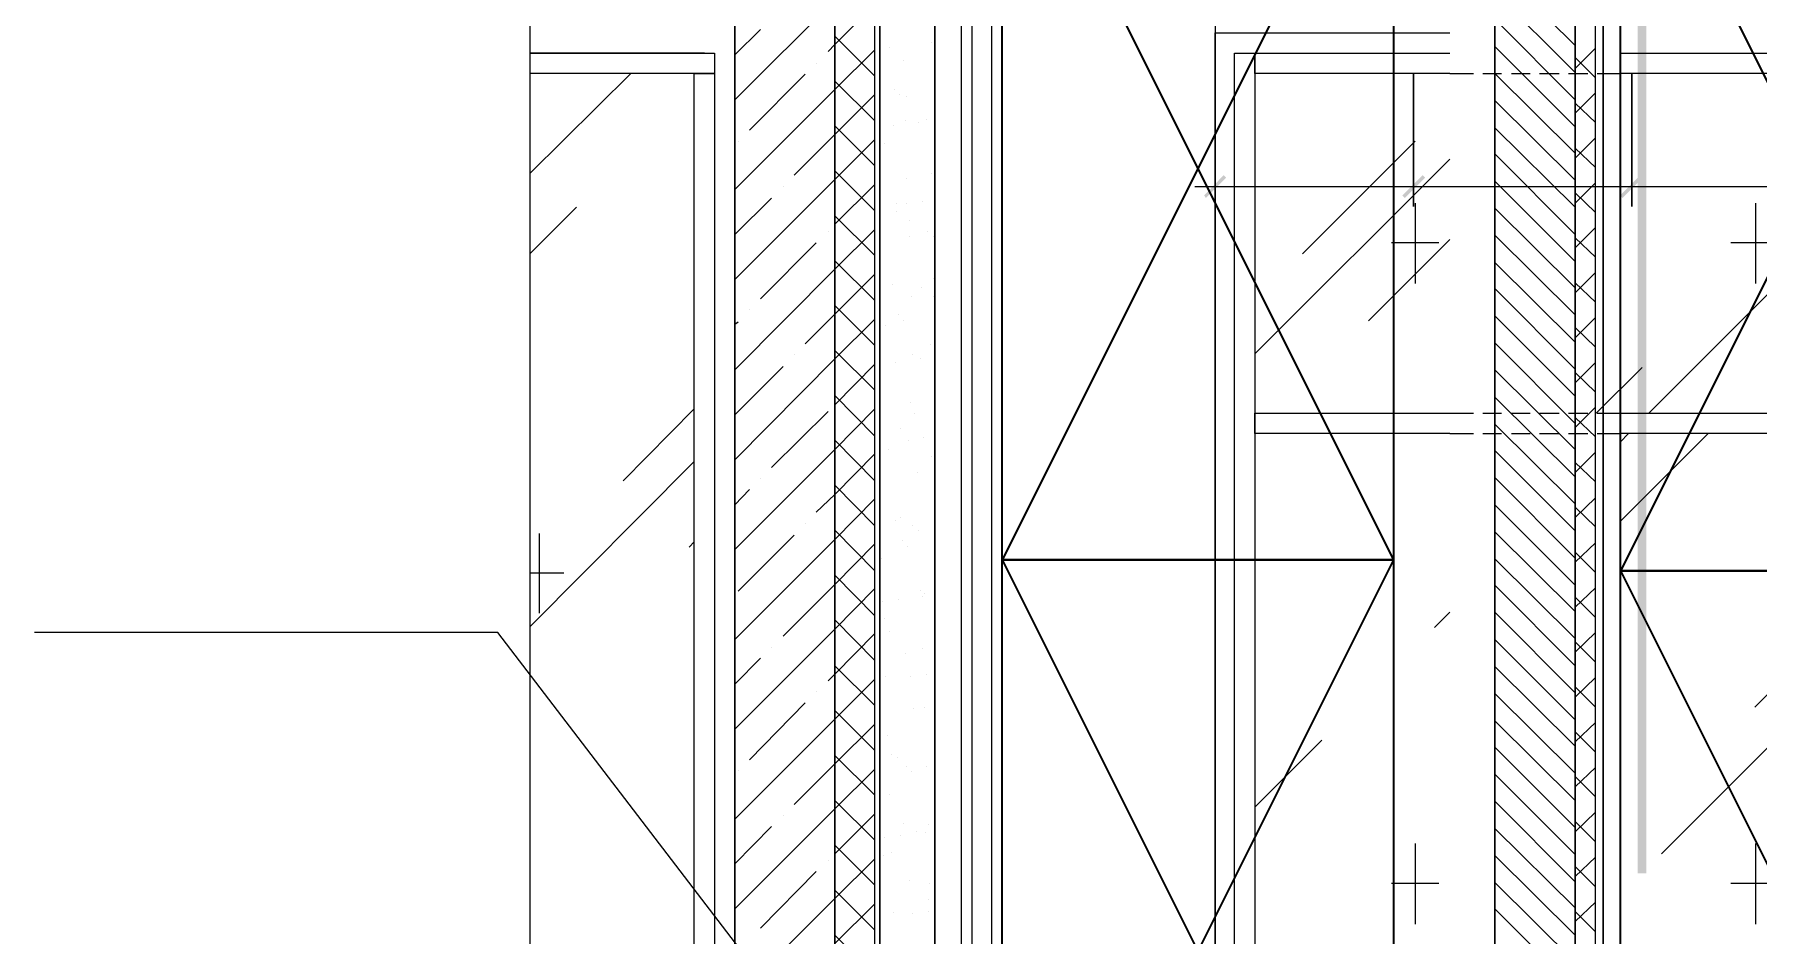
# Model space of a CAD drawing. Header units: millimetres. Extents: x -356862 to 418287, y 0 to 839748.
# Drawn here: x 370701 to 375108, y 769862 to 772164 of the extents above; entities that cross this region are included whole.
import ezdxf

# ---------------------------------------------------------------- set-up
doc = ezdxf.new("R2010")
doc.units = ezdxf.units.MM
doc.layers.add('PDF _Геометрия', color=7, linetype='Continuous', true_color=0xbababa)
doc.layers.add('PDF _Сплошная заливка', color=7, linetype='Continuous', true_color=0xf50000)

msp = doc.modelspace()

# ---------------------------------------------------------------- linework, layer by layer
at = {"color": 1, "lineweight": 35}
for points in [[(373174.3614, 770821.5881), (373174.3614, 772821.5881), (374174.3614, 772821.5881), (374174.3614, 770821.5881), (373174.3614, 770821.5881)], [(373174.3614, 772821.5881), (374174.3614, 770821.5881)], [(374174.3614, 772821.5881), (373174.3614, 770821.5881)], [(374755.3138, 770793.4438), (374755.3138, 772793.4438), (375755.3138, 772793.4438), (375755.3138, 770793.4438), (374755.3138, 770793.4438)], [(374755.3138, 772793.4438), (375755.3138, 770793.4438)], [(375755.3138, 772793.4438), (374755.3138, 770793.4438)], [(373174.3614, 768821.5881), (373174.3614, 770821.5881), (374174.3614, 770821.5881), (374174.3614, 768821.5881), (373174.3614, 768821.5881)], [(373174.3614, 770821.5881), (374174.3614, 768821.5881)], [(374174.3614, 770821.5881), (373174.3614, 768821.5881)], [(374755.3138, 768793.4438), (374755.3138, 770793.4438), (375755.3138, 770793.4438), (375755.3138, 768793.4438), (374755.3138, 768793.4438)], [(374755.3138, 770793.4438), (375755.3138, 768793.4438)]]:
    msp.add_lwpolyline(points, dxfattribs=at)
at = {"layer": 'PDF _Геометрия', "color": 7, "lineweight": 5}
for points in [[(371967.4412, 777847.0944), (371967.4412, 777758.3315), (371967.4412, 773159.981), (371818.0598, 773123.1769), (372114.6577, 773049.5687), (371967.4412, 773012.7645), (371967.4412, 768414.414), (371967.4412, 768325.6511)], [(373718.8845, 768793.28), (373718.8845, 769405.9604), (373718.8845, 772168.4346), (374318.5752, 772168.4346)]]:
    msp.add_lwpolyline(points, dxfattribs=at)
at = {"layer": 'PDF _Геометрия', "color": 7, "lineweight": 30}
for points in [[(379139.9154, 768659.0532), (372746.8227, 768659.0532), (372746.8227, 772761.6305), (372746.8227, 773006.2697), (372746.8227, 777056.8882), (378628.9876, 777056.8882)], [(374433.3175, 773006.2697), (374433.3175, 777056.8882), (374638.9876, 777056.8882), (374638.9876, 768793.28), (374433.3175, 768793.28), (374433.3175, 777056.8882)], [(371967.4412, 772761.6305), (372491.3587, 772761.6305), (372491.3587, 768659.0532), (371967.4412, 768659.0532)]]:
    msp.add_lwpolyline(points, dxfattribs=at)
at = {"layer": 'PDF _Геометрия', "color": 171, "lineweight": 20, "true_color": 0x7f7fff}
for points in [[(372746.8227, 768793.28), (372848.5752, 768793.28), (372848.5752, 777056.8882), (372746.8227, 777056.8882)], [(373002.2866, 777056.8882), (373718.8845, 777056.8882), (373718.8845, 768793.28), (373002.2866, 768793.28)]]:
    msp.add_lwpolyline(points, close=True, dxfattribs=at)
at = {"layer": 'PDF _Геометрия', "color": 171, "lineweight": 30, "true_color": 0x7f7fff}
msp.add_lwpolyline([(372746.8227, 777056.8882), (372861.5649, 777056.8882), (372861.5649, 768793.28), (372746.8227, 768793.28)], dxfattribs=at)
at = {"layer": 'PDF _Геометрия', "color": 24, "lineweight": 18, "true_color": 0xa12502}
msp.add_lwpolyline([(372861.5649, 768793.28), (373002.2866, 768793.28), (373002.2866, 777056.8882), (372861.5649, 777056.8882)], close=True, dxfattribs=at)
at = {"layer": 'PDF _Геометрия', "color": 8, "lineweight": 25, "true_color": 0x767676}
msp.add_lwpolyline([(372861.5649, 768793.28), (373002.2866, 768793.28), (373002.2866, 777056.8882), (372861.5649, 777056.8882)], close=True, dxfattribs=at)
at = {"layer": 'PDF _Геометрия', "color": 7, "lineweight": 9}
for points in [[(373002.2866, 777056.8882), (373002.2866, 768793.28)], [(374318.5752, 772064.5171), (374379.1938, 772064.5171)], [(374403.0082, 772064.5171), (374450.6371, 772064.5171)], [(374476.6165, 772064.5171), (374524.2453, 772064.5171)], [(374548.0598, 772064.5171), (374597.8536, 772064.5171)], [(374621.668, 772064.5171), (374671.4618, 772064.5171)], [(374695.2763, 772064.5171), (374753.7299, 772064.5171)], [(374318.5752, 771196.3728), (374379.1938, 771196.3728)], [(374403.0082, 771196.3728), (374450.6371, 771196.3728)], [(374476.6165, 771196.3728), (374524.2453, 771196.3728)], [(374548.0598, 771196.3728), (374597.8536, 771196.3728)], [(374621.668, 771196.3728), (374671.4618, 771196.3728)], [(374695.2763, 771196.3728), (374753.7299, 771196.3728)], [(374318.5752, 771144.414), (374379.1938, 771144.414)], [(374403.0082, 771144.414), (374450.6371, 771144.414)], [(374476.6165, 771144.414), (374524.2453, 771144.414)], [(374548.0598, 771144.414), (374597.8536, 771144.414)], [(374621.668, 771144.414), (374671.4618, 771144.414)], [(374695.2763, 771144.414), (374753.7299, 771144.414)]]:
    msp.add_lwpolyline(points, dxfattribs=at)
at = {"layer": 'PDF _Геометрия', "color": 8, "lineweight": 5, "true_color": 0x808080}
for points in [[(373069.4, 777056.8882), (373069.4, 769046.579), (373069.4, 769018.4346), (373069.4, 768988.1254), (373071.5649, 768988.1254), (373071.5649, 768990.2903), (373071.5649, 768992.4553), (373071.5649, 768994.6202), (373071.5649, 768996.7852), (373071.5649, 768998.9501), (373071.5649, 769001.1151), (373071.5649, 769003.28), (373071.5649, 769005.445), (373071.5649, 769007.6099), (373071.5649, 769009.7748), (373071.5649, 769011.9398), (373071.5649, 769014.1047), (373071.5649, 769016.2697), (373071.5649, 769018.4346)], [(373097.5443, 769018.4346), (373097.5443, 769046.579), (373097.5443, 777056.8882)], [(373147.3381, 777056.8882), (373147.3381, 769055.2388), (373147.3381, 769024.9295)]]:
    msp.add_lwpolyline(points, dxfattribs=at)
at = {"layer": 'PDF _Геометрия', "color": 92, "lineweight": 30, "true_color": 0x00b800}
msp.add_lwpolyline([(374595.6886, 777056.8882), (374710.4309, 777056.8882), (374710.4309, 768793.28), (374595.6886, 768793.28)], dxfattribs=at)
at = {"layer": 'PDF _Геометрия', "color": 92, "lineweight": 5, "true_color": 0x00b800}
msp.add_lwpolyline([(374638.9876, 768793.28), (374690.9464, 768793.28), (374690.9464, 777056.8882), (374638.9876, 777056.8882)], close=True, dxfattribs=at)
at = {"layer": 'PDF _Геометрия', "lineweight": 5}
for points in [[(374638.9876, 772135.9604), (374433.3175, 772339.4656)], [(372491.3587, 771997.4037), (372746.8227, 772252.8676)], [(374638.9876, 772066.6821), (374433.3175, 772272.3522)], [(374638.9876, 771997.4037), (374433.3175, 772203.0738)], [(372491.3587, 772112.146), (372556.3072, 772177.0944)], [(372729.5031, 772120.8058), (372746.8227, 772138.1254)], [(374638.9876, 771928.1254), (374433.3175, 772133.7955)], [(372699.1938, 772090.4965), (372699.1938, 772090.4965)], [(374638.9876, 771861.012), (374433.3175, 772064.5171)], [(372491.3587, 771767.9192), (372746.8227, 772023.3831)], [(372528.1629, 771919.4656), (372671.0495, 772062.3522)], [(374638.9876, 771791.7336), (374433.3175, 771995.2388)], [(372500.0185, 771891.3212), (372500.0185, 771891.3212)], [(372642.9051, 771804.7233), (372746.8227, 771908.6408)], [(374638.9876, 771722.4553), (374433.3175, 771925.9604)], [(374638.9876, 771653.1769), (374433.3175, 771858.847)], [(372491.3587, 771538.4346), (372746.8227, 771793.8986)], [(372614.7608, 771776.579), (372614.7608, 771776.579)], [(374638.9876, 771583.8986), (374433.3175, 771789.5687)], [(372491.3587, 771653.1769), (372584.4515, 771746.2697)], [(374638.9876, 771516.7852), (374433.3175, 771720.2903)], [(372556.3072, 771488.6408), (372699.1938, 771631.5274)], [(372729.5031, 771659.6718), (372729.5031, 771659.6718)], [(374638.9876, 771447.5068), (374433.3175, 771651.012)], [(374638.9876, 771378.2285), (374433.3175, 771581.7336)], [(372491.3587, 771306.7852), (372746.8227, 771564.414)], [(374638.9876, 771308.9501), (374433.3175, 771514.6202)], [(372528.1629, 771460.4965), (372528.1629, 771460.4965)], [(372671.0495, 771373.8986), (372746.8227, 771449.6718)], [(372491.3587, 771423.6924), (372500.0185, 771430.1872)], [(374638.9876, 771239.6718), (374433.3175, 771445.3419)], [(374638.9876, 771170.3934), (374433.3175, 771376.0635)], [(372491.3587, 771077.3006), (372746.8227, 771334.9295)], [(372491.3587, 771192.0429), (372614.7608, 771315.445)], [(372642.9051, 771345.7542), (372642.9051, 771345.7542)], [(374638.9876, 771103.28), (374433.3175, 771306.7852)], [(374638.9876, 771034.0017), (374433.3175, 771237.5068)], [(372584.4515, 771057.8161), (372729.5031, 771200.7027)], [(374638.9876, 770964.7233), (374433.3175, 771168.2285)], [(372491.3587, 770847.8161), (372746.8227, 771103.28)], [(374638.9876, 770895.445), (374433.3175, 771101.1151)], [(372556.3072, 771029.6718), (372556.3072, 771029.6718)], [(374638.9876, 770826.1666), (374433.3175, 771031.8367)], [(372491.3587, 770962.5584), (372528.1629, 771001.5274)], [(372699.1938, 770943.0738), (372746.8227, 770988.5377)], [(374638.9876, 770756.8882), (374433.3175, 770962.5584)], [(372491.3587, 770618.3315), (372746.8227, 770873.7955)], [(372500.0185, 770741.7336), (372642.9051, 770884.6202)], [(372671.0495, 770914.9295), (372671.0495, 770914.9295)], [(374638.9876, 770689.7748), (374433.3175, 770893.28)], [(374638.9876, 770620.4965), (374433.3175, 770824.0017)], [(372614.7608, 770626.9913), (372746.8227, 770759.0532)], [(374638.9876, 770551.2181), (374433.3175, 770756.8882)], [(374638.9876, 770481.9398), (374433.3175, 770687.6099)], [(372491.3587, 770388.847), (372746.8227, 770644.3109)], [(374638.9876, 770412.6614), (374433.3175, 770618.3315)], [(372491.3587, 770503.5893), (372556.3072, 770570.7027)], [(372584.4515, 770598.847), (372584.4515, 770598.847)], [(372729.5031, 770512.2491), (372746.8227, 770529.5687)], [(374638.9876, 770345.548), (374433.3175, 770549.0532)], [(372699.1938, 770484.1047), (372699.1938, 770484.1047)], [(374638.9876, 770276.2697), (374433.3175, 770479.7748)], [(372528.1629, 770310.9089), (372671.0495, 770455.9604)], [(372491.3587, 770159.3625), (372746.8227, 770414.8264)], [(374638.9876, 770206.9913), (374433.3175, 770410.4965)], [(374638.9876, 770137.713), (374433.3175, 770343.3831)], [(372500.0185, 770282.7645), (372500.0185, 770282.7645)], [(372642.9051, 770196.1666), (372746.8227, 770300.0841)], [(374638.9876, 770068.4346), (374433.3175, 770274.1047)], [(372491.3587, 769929.8779), (372746.8227, 770185.3419)], [(374638.9876, 769999.1563), (374433.3175, 770204.8264)], [(372491.3587, 770044.6202), (372584.4515, 770139.8779)], [(372614.7608, 770168.0223), (372614.7608, 770168.0223)], [(374638.9876, 769932.0429), (374433.3175, 770135.548)], [(372729.5031, 770053.28), (372729.5031, 770053.28)], [(374638.9876, 769862.7645), (374433.3175, 770066.2697)], [(372556.3072, 769880.0841), (372699.1938, 770025.1357)], [(374638.9876, 769793.4862), (374433.3175, 769996.9913)], [(372491.3587, 769700.3934), (372746.8227, 769955.8573)], [(374638.9876, 769724.2078), (374433.3175, 769929.8779)]]:
    msp.add_lwpolyline(points, dxfattribs=at)
at = {"layer": 'PDF _Геометрия', "color": 8, "lineweight": 25, "true_color": 0x767676}
for points in [[(374433.3175, 772073.1769), (374433.3175, 772315.6511)], [(374638.9876, 772315.6511), (374638.9876, 772073.1769)], [(374433.3175, 771707.3006), (374433.3175, 771949.7748)], [(374638.9876, 771949.7748), (374638.9876, 771707.3006)], [(374433.3175, 771341.4243), (374433.3175, 771586.0635)], [(374638.9876, 771586.0635), (374638.9876, 771341.4243)], [(374433.3175, 770975.548), (374433.3175, 771220.1872)], [(374638.9876, 771220.1872), (374638.9876, 770975.548)], [(374433.3175, 770609.6718), (374433.3175, 770854.3109)], [(374638.9876, 770854.3109), (374638.9876, 770609.6718)], [(374433.3175, 770245.9604), (374433.3175, 770488.4346)], [(374638.9876, 770488.4346), (374638.9876, 770245.9604)], [(374433.3175, 769880.0841), (374433.3175, 770122.5584)], [(374638.9876, 770122.5584), (374638.9876, 769880.0841)]]:
    msp.add_lwpolyline(points, dxfattribs=at)
at = {"layer": 'PDF _Геометрия', "color": 171, "lineweight": 20, "true_color": 0x7f7fff}
for points in [[(372746.8227, 772138.1254), (372848.5752, 772239.8779)], [(372848.5752, 772058.0223), (372746.8227, 772159.7748)], [(372746.8227, 772023.3831), (372848.5752, 772125.1357)], [(372848.5752, 771943.28), (372746.8227, 772045.0326)], [(372746.8227, 771908.6408), (372848.5752, 772010.3934)], [(372848.5752, 771828.5377), (372746.8227, 771930.2903)], [(372746.8227, 771793.8986), (372848.5752, 771895.6511)], [(372848.5752, 771713.7955), (372746.8227, 771815.548)], [(372746.8227, 771679.1563), (372848.5752, 771780.9089)], [(372848.5752, 771599.0532), (372746.8227, 771700.8058)], [(372746.8227, 771564.414), (372848.5752, 771666.1666)], [(372848.5752, 771484.3109), (372746.8227, 771586.0635)], [(372746.8227, 771449.6718), (372848.5752, 771551.4243)], [(372848.5752, 771369.5687), (372746.8227, 771471.3212)], [(372746.8227, 771334.9295), (372848.5752, 771436.6821)], [(372848.5752, 771254.8264), (372746.8227, 771356.579)], [(372746.8227, 771218.0223), (372848.5752, 771321.9398)], [(372848.5752, 771137.9192), (372746.8227, 771241.8367)], [(372746.8227, 771103.28), (372848.5752, 771207.1975)], [(372848.5752, 771023.1769), (372746.8227, 771127.0944)], [(372746.8227, 770988.5377), (372848.5752, 771092.4553)], [(372848.5752, 770908.4346), (372746.8227, 771012.3522)], [(372746.8227, 770873.7955), (372848.5752, 770977.713)], [(372848.5752, 770793.6924), (372746.8227, 770897.6099)], [(372746.8227, 770759.0532), (372848.5752, 770862.9707)], [(372848.5752, 770678.9501), (372746.8227, 770782.8676)], [(372746.8227, 770644.3109), (372848.5752, 770748.2285)], [(372848.5752, 770564.2078), (372746.8227, 770668.1254)], [(372746.8227, 770529.5687), (372848.5752, 770633.4862)], [(372848.5752, 770449.4656), (372746.8227, 770551.2181)], [(372746.8227, 770414.8264), (372848.5752, 770516.579)], [(372848.5752, 770334.7233), (372746.8227, 770436.4759)], [(372746.8227, 770300.0841), (372848.5752, 770401.8367)], [(372848.5752, 770219.981), (372746.8227, 770321.7336)], [(372746.8227, 770185.3419), (372848.5752, 770287.0944)], [(372848.5752, 770105.2388), (372746.8227, 770206.9913)], [(372746.8227, 770070.5996), (372848.5752, 770172.3522)], [(372848.5752, 769990.4965), (372746.8227, 770092.2491)], [(372746.8227, 769955.8573), (372848.5752, 770057.6099)], [(372848.5752, 769875.7542), (372746.8227, 769977.5068)], [(372746.8227, 769841.1151), (372848.5752, 769942.8676)], [(372848.5752, 769761.012), (372746.8227, 769862.7645)]]:
    msp.add_lwpolyline(points, dxfattribs=at)
at = {"layer": 'PDF _Геометрия', "color": 252, "lineweight": 5, "true_color": 0x989898}
for points in [[(372413.4206, 772116.4759), (371967.4412, 772116.4759), (372439.4, 772116.4759), (372439.4, 772064.5171), (371967.4412, 772064.5171)], [(373768.6783, 768793.28), (373768.6783, 771170.3934), (373768.6783, 772116.4759), (373820.6371, 772116.4759), (373820.6371, 771170.3934), (373820.6371, 768793.28), (373820.6371, 768843.0738), (374318.5752, 768843.0738)], [(374318.5752, 772064.5171), (373820.6371, 772064.5171), (373820.6371, 772116.4759), (374318.5752, 772116.4759)], [(374753.7299, 772116.4759), (375533.1113, 772116.4759), (377682.9051, 772116.4759), (378525.0701, 772116.4759), (378525.0701, 772064.5171), (377682.9051, 772064.5171), (375533.1113, 772064.5171), (374753.7299, 772064.5171)], [(374638.9876, 772064.5171), (374638.9876, 771170.3934), (374638.9876, 768793.28)], [(374318.5752, 771144.414), (373820.6371, 771144.414), (373820.6371, 771196.3728), (374318.5752, 771196.3728)], [(374638.9876, 771196.3728), (374638.9876, 771144.414)], [(374753.7299, 771196.3728), (375509.2969, 771196.3728), (375509.2969, 771144.414), (374753.7299, 771144.414)]]:
    msp.add_lwpolyline(points, dxfattribs=at)
at = {"layer": 'PDF _Геометрия', "color": 24, "lineweight": 18, "true_color": 0xa12502}
for points in [[(372887.5443, 772131.6305), (372887.5443, 772131.6305)], [(372993.6268, 772144.6202), (372993.6268, 772144.6202)], [(372922.1835, 772096.9913), (372922.1835, 772096.9913)], [(372898.369, 772023.3831), (372898.369, 772023.3831)], [(372911.3587, 772010.3934), (372911.3587, 772010.3934)], [(372930.8433, 772006.0635), (372930.8433, 772006.0635)], [(372926.5134, 771945.445), (372926.5134, 771945.445)], [(372961.1526, 771938.9501), (372961.1526, 771938.9501)], [(372980.6371, 771947.6099), (372980.6371, 771947.6099)], [(372896.2041, 771930.2903), (372896.2041, 771930.2903)], [(372874.5546, 771884.8264), (372874.5546, 771884.8264)], [(372993.6268, 771809.0532), (372993.6268, 771809.0532)], [(372930.8433, 771796.0635), (372930.8433, 771796.0635)], [(372904.8639, 771733.28), (372904.8639, 771733.28)], [(372904.8639, 771711.6305), (372904.8639, 771711.6305)], [(372928.6783, 771733.28), (372928.6783, 771733.28)], [(372969.8123, 771737.6099), (372969.8123, 771737.6099)], [(372937.3381, 771689.981), (372937.3381, 771689.981)], [(372937.3381, 771646.6821), (372937.3381, 771646.6821)], [(372982.802, 771661.8367), (372982.802, 771661.8367)], [(372997.9567, 771648.847), (372997.9567, 771648.847)], [(373000.1216, 771540.5996), (373000.1216, 771540.5996)], [(372894.0391, 771525.445), (372894.0391, 771525.445)], [(372941.668, 771495.1357), (372941.668, 771495.1357)], [(372967.6474, 771516.7852), (372967.6474, 771516.7852)], [(373000.1216, 771495.1357), (373000.1216, 771495.1357)], [(372909.1938, 771447.5068), (372909.1938, 771447.5068)], [(372876.7196, 771419.3625), (372876.7196, 771419.3625)], [(372922.1835, 771432.3522), (372922.1835, 771432.3522)], [(372991.4618, 771371.7336), (372991.4618, 771371.7336)], [(372861.5649, 771319.7748), (372861.5649, 771319.7748)], [(372902.6989, 771326.2697), (372902.6989, 771326.2697)], [(372945.9979, 771345.7542), (372945.9979, 771345.7542)], [(372965.4824, 771334.9295), (372965.4824, 771334.9295)], [(372939.5031, 771224.5171), (372939.5031, 771224.5171)], [(372950.3278, 771196.3728), (372950.3278, 771196.3728)], [(372915.6886, 771157.4037), (372915.6886, 771157.4037)], [(372883.2144, 771103.28), (372883.2144, 771103.28)], [(372935.1732, 771127.0944), (372935.1732, 771127.0944)], [(372974.1422, 771133.5893), (372974.1422, 771133.5893)], [(372993.6268, 771085.9604), (372993.6268, 771085.9604)], [(372956.8227, 771044.8264), (372956.8227, 771044.8264)], [(373002.2866, 771029.6718), (373002.2866, 771029.6718)], [(372900.534, 770921.4243), (372900.534, 770921.4243)], [(372913.5237, 770930.0841), (372913.5237, 770930.0841)], [(372945.9979, 770908.4346), (372945.9979, 770908.4346)], [(372961.1526, 770895.445), (372961.1526, 770895.445)], [(372920.0185, 770871.6305), (372920.0185, 770871.6305)], [(372933.0082, 770856.4759), (372933.0082, 770856.4759)], [(372865.8948, 770824.0017), (372865.8948, 770824.0017)], [(373002.2866, 770795.8573), (373002.2866, 770795.8573)], [(372965.4824, 770743.8986), (372965.4824, 770743.8986)], [(372868.0598, 770715.7542), (372868.0598, 770715.7542)], [(372909.1938, 770720.0841), (372909.1938, 770720.0841)], [(372971.9773, 770728.7439), (372971.9773, 770728.7439)], [(372976.3072, 770735.2388), (372976.3072, 770735.2388)], [(372872.3897, 770672.4553), (372872.3897, 770672.4553)], [(372885.3794, 770637.8161), (372885.3794, 770637.8161)], [(372926.5134, 770581.5274), (372926.5134, 770581.5274)], [(372969.8123, 770594.5171), (372969.8123, 770594.5171)], [(372876.7196, 770523.0738), (372876.7196, 770523.0738)], [(372939.5031, 770523.0738), (372939.5031, 770523.0738)], [(372980.6371, 770529.5687), (372980.6371, 770529.5687)], [(372948.1629, 770442.9707), (372948.1629, 770442.9707)], [(372976.3072, 770445.1357), (372976.3072, 770445.1357)], [(372881.0495, 770371.5274), (372881.0495, 770371.5274)], [(372891.8742, 770323.8986), (372891.8742, 770323.8986)], [(372907.0288, 770317.4037), (372907.0288, 770317.4037)], [(372930.8433, 770293.5893), (372930.8433, 770293.5893)], [(372943.833, 770280.5996), (372943.833, 770280.5996)], [(372980.6371, 770293.5893), (372980.6371, 770293.5893)], [(372887.5443, 770222.146), (372887.5443, 770222.146)], [(372922.1835, 770148.5377), (372922.1835, 770148.5377)], [(372954.6577, 770126.8882), (372954.6577, 770126.8882)], [(372978.4721, 770124.7233), (372978.4721, 770124.7233)], [(372984.967, 770144.2078), (372984.967, 770144.2078)], [(372874.5546, 770111.7336), (372874.5546, 770111.7336)], [(372913.5237, 770116.0635), (372913.5237, 770116.0635)], [(372870.2247, 770066.2697), (372870.2247, 770066.2697)], [(372891.8742, 770072.7645), (372891.8742, 770072.7645)], [(372937.3381, 770003.4862), (372937.3381, 770003.4862)], [(372989.2969, 769994.8264), (372989.2969, 769994.8264)], [(372984.967, 769953.6924), (372984.967, 769953.6924)], [(372896.2041, 769921.2181), (372896.2041, 769921.2181)], [(372945.9979, 769919.0532), (372945.9979, 769919.0532)], [(372987.1319, 769923.3831), (372987.1319, 769923.3831)]]:
    msp.add_lwpolyline(points, dxfattribs=at)
at = {"layer": 'PDF _Геометрия', "color": 92, "lineweight": 5, "true_color": 0x00b800}
for points in [[(374638.9876, 772077.5068), (374690.9464, 772129.4656)], [(374690.9464, 772053.6924), (374638.9876, 772105.6511)], [(374638.9876, 771962.7645), (374690.9464, 772014.7233)], [(374690.9464, 771938.9501), (374638.9876, 771988.7439)], [(374638.9876, 771848.0223), (374690.9464, 771899.981)], [(374690.9464, 771824.2078), (374638.9876, 771874.0017)], [(374638.9876, 771733.28), (374690.9464, 771785.2388)], [(374690.9464, 771709.4656), (374638.9876, 771759.2594)], [(374638.9876, 771618.5377), (374690.9464, 771670.4965)], [(374690.9464, 771594.7233), (374638.9876, 771644.5171)], [(374638.9876, 771503.7955), (374690.9464, 771555.7542)], [(374690.9464, 771479.981), (374638.9876, 771529.7748)], [(374638.9876, 771389.0532), (374690.9464, 771441.012)], [(374690.9464, 771365.2388), (374638.9876, 771415.0326)], [(374638.9876, 771274.3109), (374690.9464, 771326.2697)], [(374690.9464, 771250.4965), (374638.9876, 771300.2903)], [(374638.9876, 771159.5687), (374690.9464, 771211.5274)], [(374690.9464, 771135.7542), (374638.9876, 771185.548)], [(374638.9876, 771044.8264), (374690.9464, 771096.7852)], [(374690.9464, 771021.012), (374638.9876, 771070.8058)], [(374638.9876, 770930.0841), (374690.9464, 770979.8779)], [(374690.9464, 770906.2697), (374638.9876, 770956.0635)], [(374638.9876, 770815.3419), (374690.9464, 770865.1357)], [(374690.9464, 770789.3625), (374638.9876, 770841.3212)], [(374638.9876, 770700.5996), (374690.9464, 770750.3934)], [(374690.9464, 770674.6202), (374638.9876, 770726.579)], [(374638.9876, 770585.8573), (374690.9464, 770635.6511)], [(374690.9464, 770559.8779), (374638.9876, 770611.8367)], [(374638.9876, 770471.1151), (374690.9464, 770520.9089)], [(374690.9464, 770445.1357), (374638.9876, 770497.0944)], [(374638.9876, 770356.3728), (374690.9464, 770406.1666)], [(374690.9464, 770330.3934), (374638.9876, 770382.3522)], [(374638.9876, 770241.6305), (374690.9464, 770291.4243)], [(374690.9464, 770215.6511), (374638.9876, 770267.6099)], [(374638.9876, 770126.8882), (374690.9464, 770176.6821)], [(374690.9464, 770100.9089), (374638.9876, 770152.8676)], [(374638.9876, 770012.146), (374690.9464, 770061.9398)], [(374690.9464, 769986.1666), (374638.9876, 770038.1254)], [(374638.9876, 769897.4037), (374690.9464, 769947.1975)], [(374690.9464, 769871.4243), (374638.9876, 769923.3831)]]:
    msp.add_lwpolyline(points, dxfattribs=at)
at = {"layer": 'PDF _Геометрия', "color": 254, "lineweight": 5, "true_color": 0xdcdcdc}
for points in [[(371967.4412, 771809.0532), (372225.0701, 772064.5171)], [(373941.8742, 771603.3831), (374229.8123, 771891.3212)], [(373820.6371, 771347.9192), (374318.5752, 771845.8573)], [(371967.4412, 771603.3831), (372086.5134, 771722.4553)], [(374229.8123, 771733.28), (374229.8123, 771527.6099)], [(375100.1216, 771733.28), (375100.1216, 771527.6099)], [(374110.7402, 771432.3522), (374318.5752, 771640.1872)], [(374290.4309, 771631.5274), (374169.1938, 771631.5274)], [(375160.7402, 771631.5274), (375037.3381, 771631.5274)], [(374827.3381, 771196.3728), (375147.7505, 771516.7852)], [(374693.1113, 771196.3728), (374810.0185, 771313.28)], [(372205.5855, 771023.1769), (372387.4412, 771207.1975)], [(374753.7299, 770919.2594), (374978.8845, 771144.414)], [(374753.7299, 771122.7645), (374775.3794, 771144.414)], [(371967.4412, 770650.8058), (372387.4412, 771072.9707)], [(371991.2556, 770888.9501), (371991.2556, 770685.445)], [(372374.4515, 770854.3109), (372387.4412, 770867.3006)], [(372054.0391, 770787.1975), (371967.4412, 770787.1975)], [(374859.8123, 770070.5996), (375509.2969, 770720.0841)], [(375097.9567, 770445.1357), (375388.0598, 770735.2388)], [(374279.6062, 770648.6408), (374318.5752, 770687.6099)], [(373820.6371, 770189.6718), (373991.668, 770360.7027)], [(374229.8123, 770096.579), (374229.8123, 769890.9089)], [(375100.1216, 770096.579), (375100.1216, 769890.9089)], [(374290.4309, 769994.8264), (374169.1938, 769994.8264)], [(375160.7402, 769994.8264), (375037.3381, 769994.8264)], [(373820.6371, 769986.1666), (373820.6371, 769986.1666)]]:
    msp.add_lwpolyline(points, dxfattribs=at)
at = {"layer": 'PDF _Геометрия', "color": 252, "lineweight": 5, "true_color": 0x989898}
msp.add_lwpolyline([(372439.4, 770787.1975), (372439.4, 769457.9192), (372387.4412, 769457.9192), (372387.4412, 770787.1975), (372387.4412, 772064.5171), (372439.4, 772064.5171)], close=True, dxfattribs=at)
at = {"layer": 'PDF _Геометрия', "color": 7, "lineweight": 18}
for points in [[(373718.8845, 772064.5171), (373718.8845, 771724.6202)], [(374277.4412, 771774.414), (373666.9257, 771774.414)], [(374833.833, 771774.414), (374175.6886, 771774.414)], [(375390.2247, 771774.414), (374732.0804, 771774.414)]]:
    msp.add_lwpolyline(points, dxfattribs=at)
for points in [[(374225.4824, 771724.6202), (374225.4824, 772064.5171)], [(374784.0391, 771724.6202), (374784.0391, 772064.5171)]]:
    msp.add_lwpolyline(points, close=True, dxfattribs=at)
at = {"layer": 'PDF _Геометрия', "color": 251, "lineweight": 20, "true_color": 0x545454}
msp.add_lwpolyline([(373093.2144, 769057.4037), (373078.0598, 769076.8882), (371885.1732, 770635.6511), (371811.5649, 770635.6511), (370700.9464, 770635.6511)], dxfattribs=at)
at = {"layer": 'PDF _Сплошная заливка', "color": 252, "true_color": 0x989898, "transparency": 33554559}
for points in [[(374820.8433, 774244.6202), (374799.1938, 774244.6202), (374820.8433, 770020.8058)], [(374799.1938, 774244.6202), (374820.8433, 770020.8058), (374799.1938, 770020.8058)]]:
    msp.add_solid(points, dxfattribs=at)
at = {"layer": 'PDF _Сплошная заливка', "color": 7, "transparency": 33554559}
for points in [[(373740.534, 771804.7233), (373695.0701, 771746.2697), (373690.7402, 771752.7645)], [(373747.0288, 771798.2285), (373740.534, 771804.7233), (373695.0701, 771746.2697)], [(374249.2969, 771804.7233), (374203.833, 771746.2697), (374197.3381, 771752.7645)], [(374197.3381, 771752.7645), (374203.833, 771746.2697), (374249.2969, 771804.7233)], [(374255.7917, 771798.2285), (374249.2969, 771804.7233), (374203.833, 771746.2697)], [(374203.833, 771746.2697), (374249.2969, 771804.7233), (374255.7917, 771798.2285)], [(374805.6886, 771804.7233), (374760.2247, 771746.2697), (374753.7299, 771752.7645)], [(374753.7299, 771752.7645), (374760.2247, 771746.2697), (374805.6886, 771804.7233)], [(374812.1835, 771798.2285), (374805.6886, 771804.7233), (374760.2247, 771746.2697)], [(374760.2247, 771746.2697), (374805.6886, 771804.7233), (374812.1835, 771798.2285)]]:
    msp.add_solid(points, dxfattribs=at)

doc.saveas('drawing.dxf')
